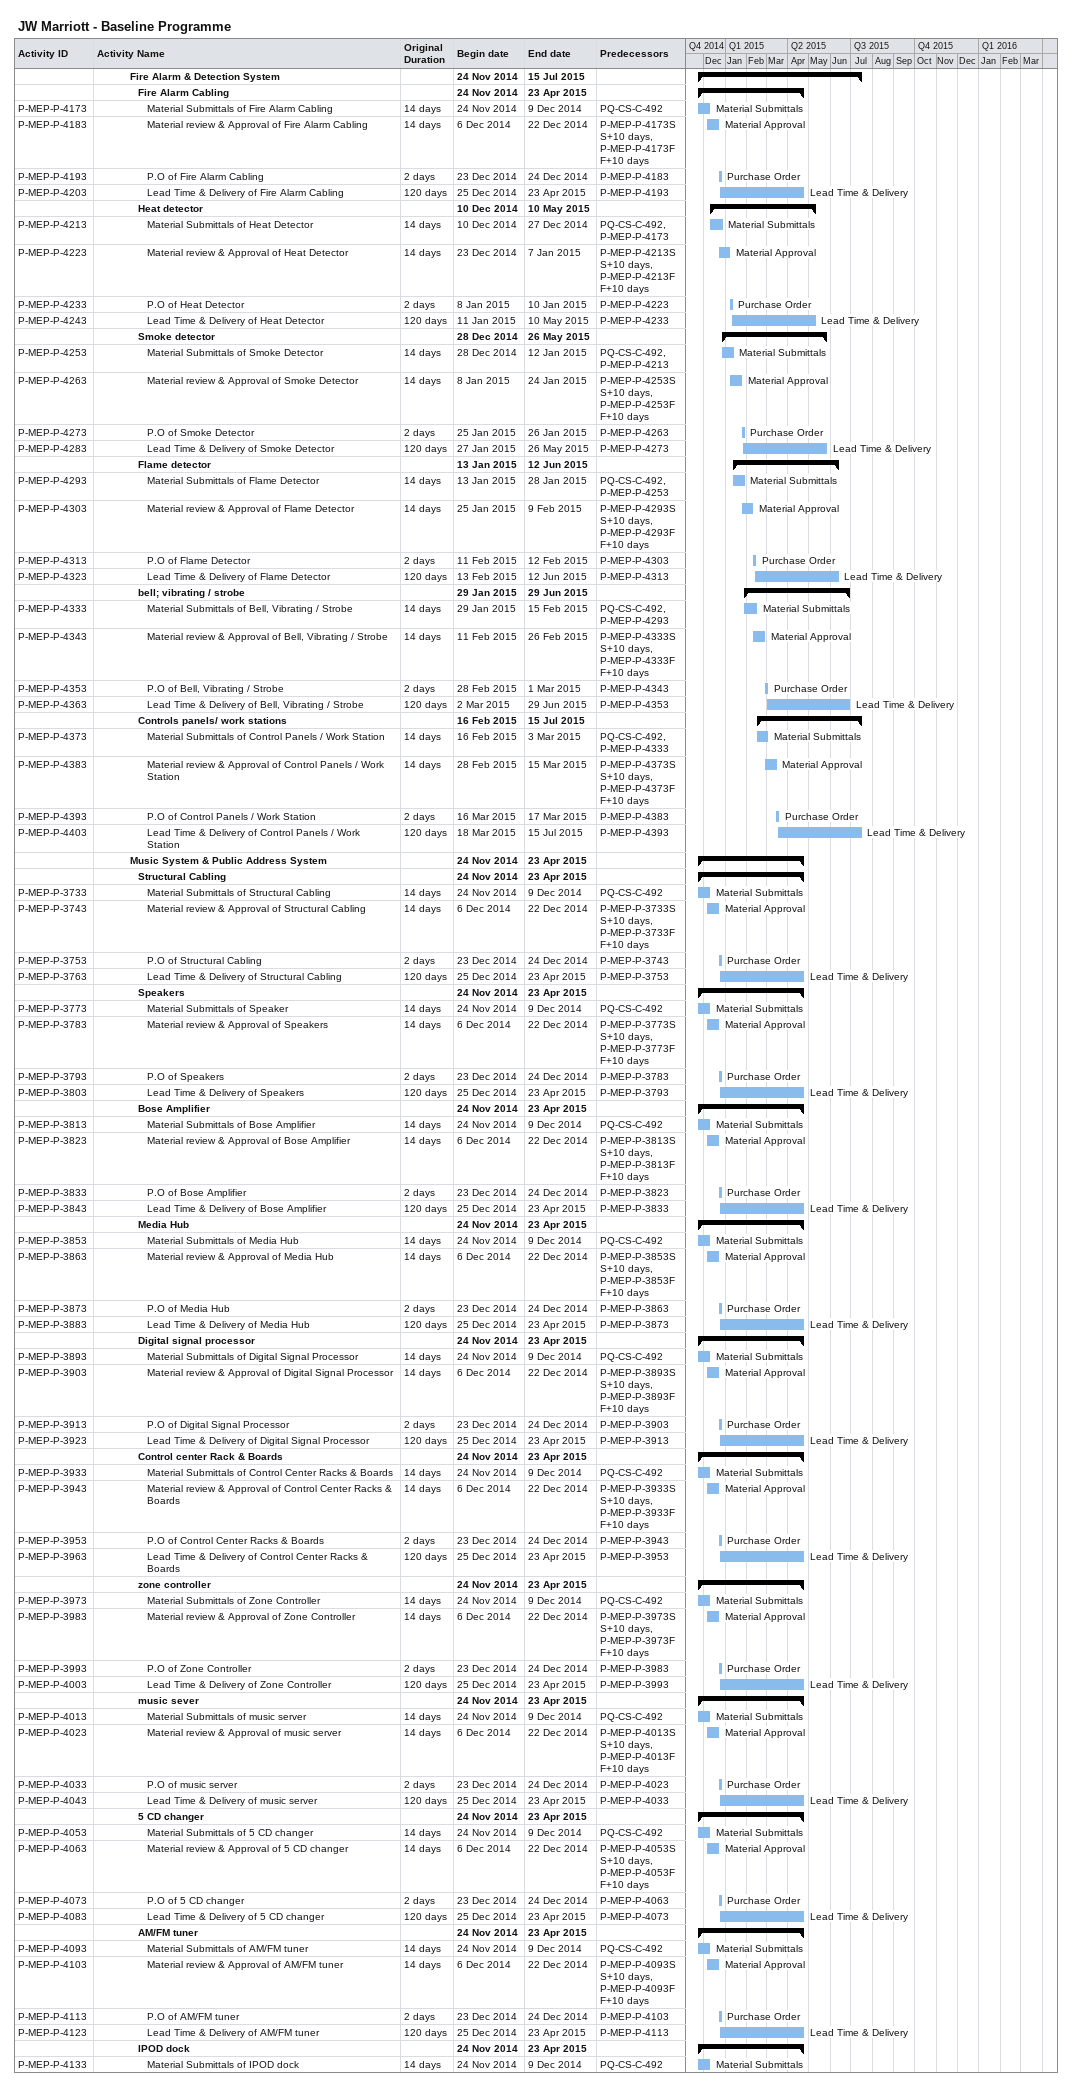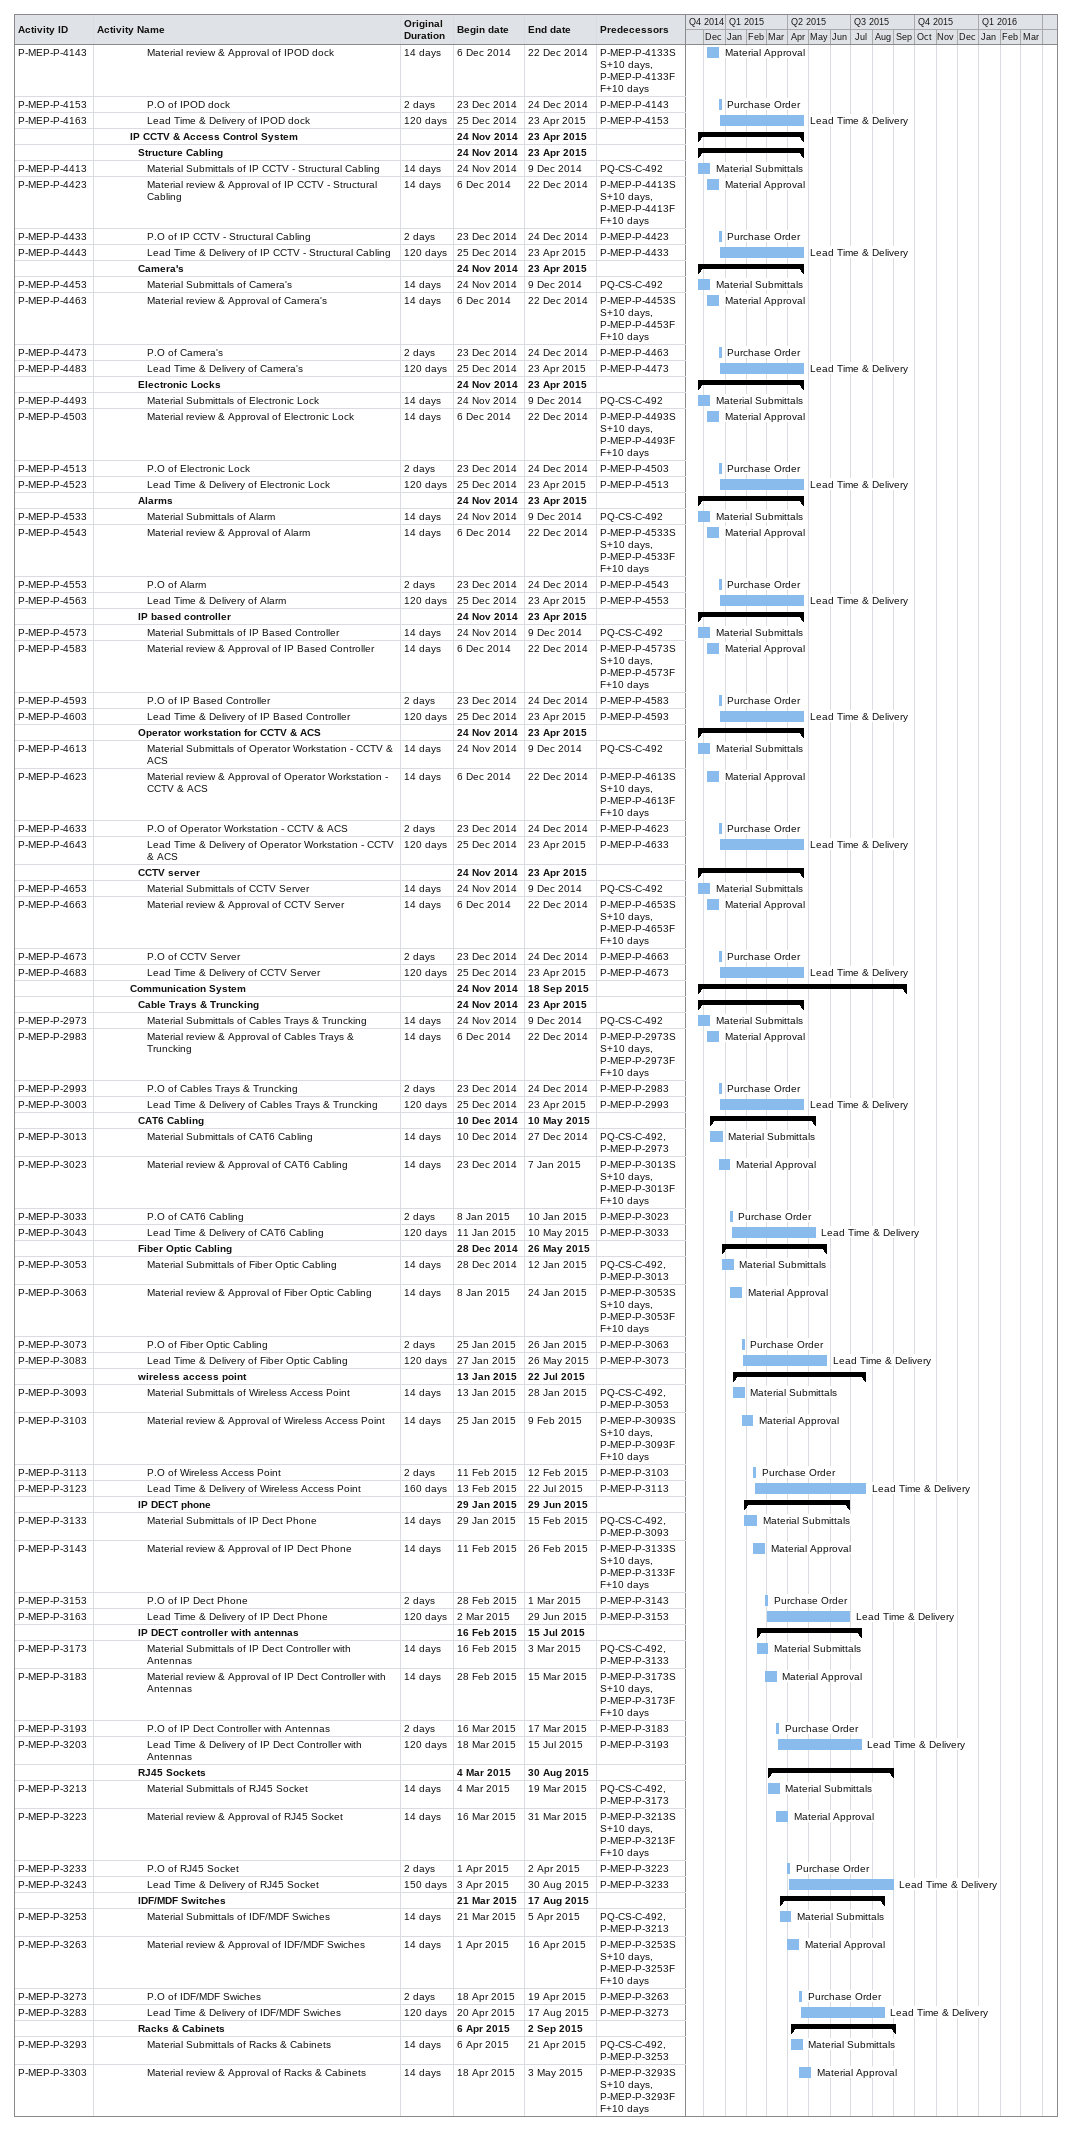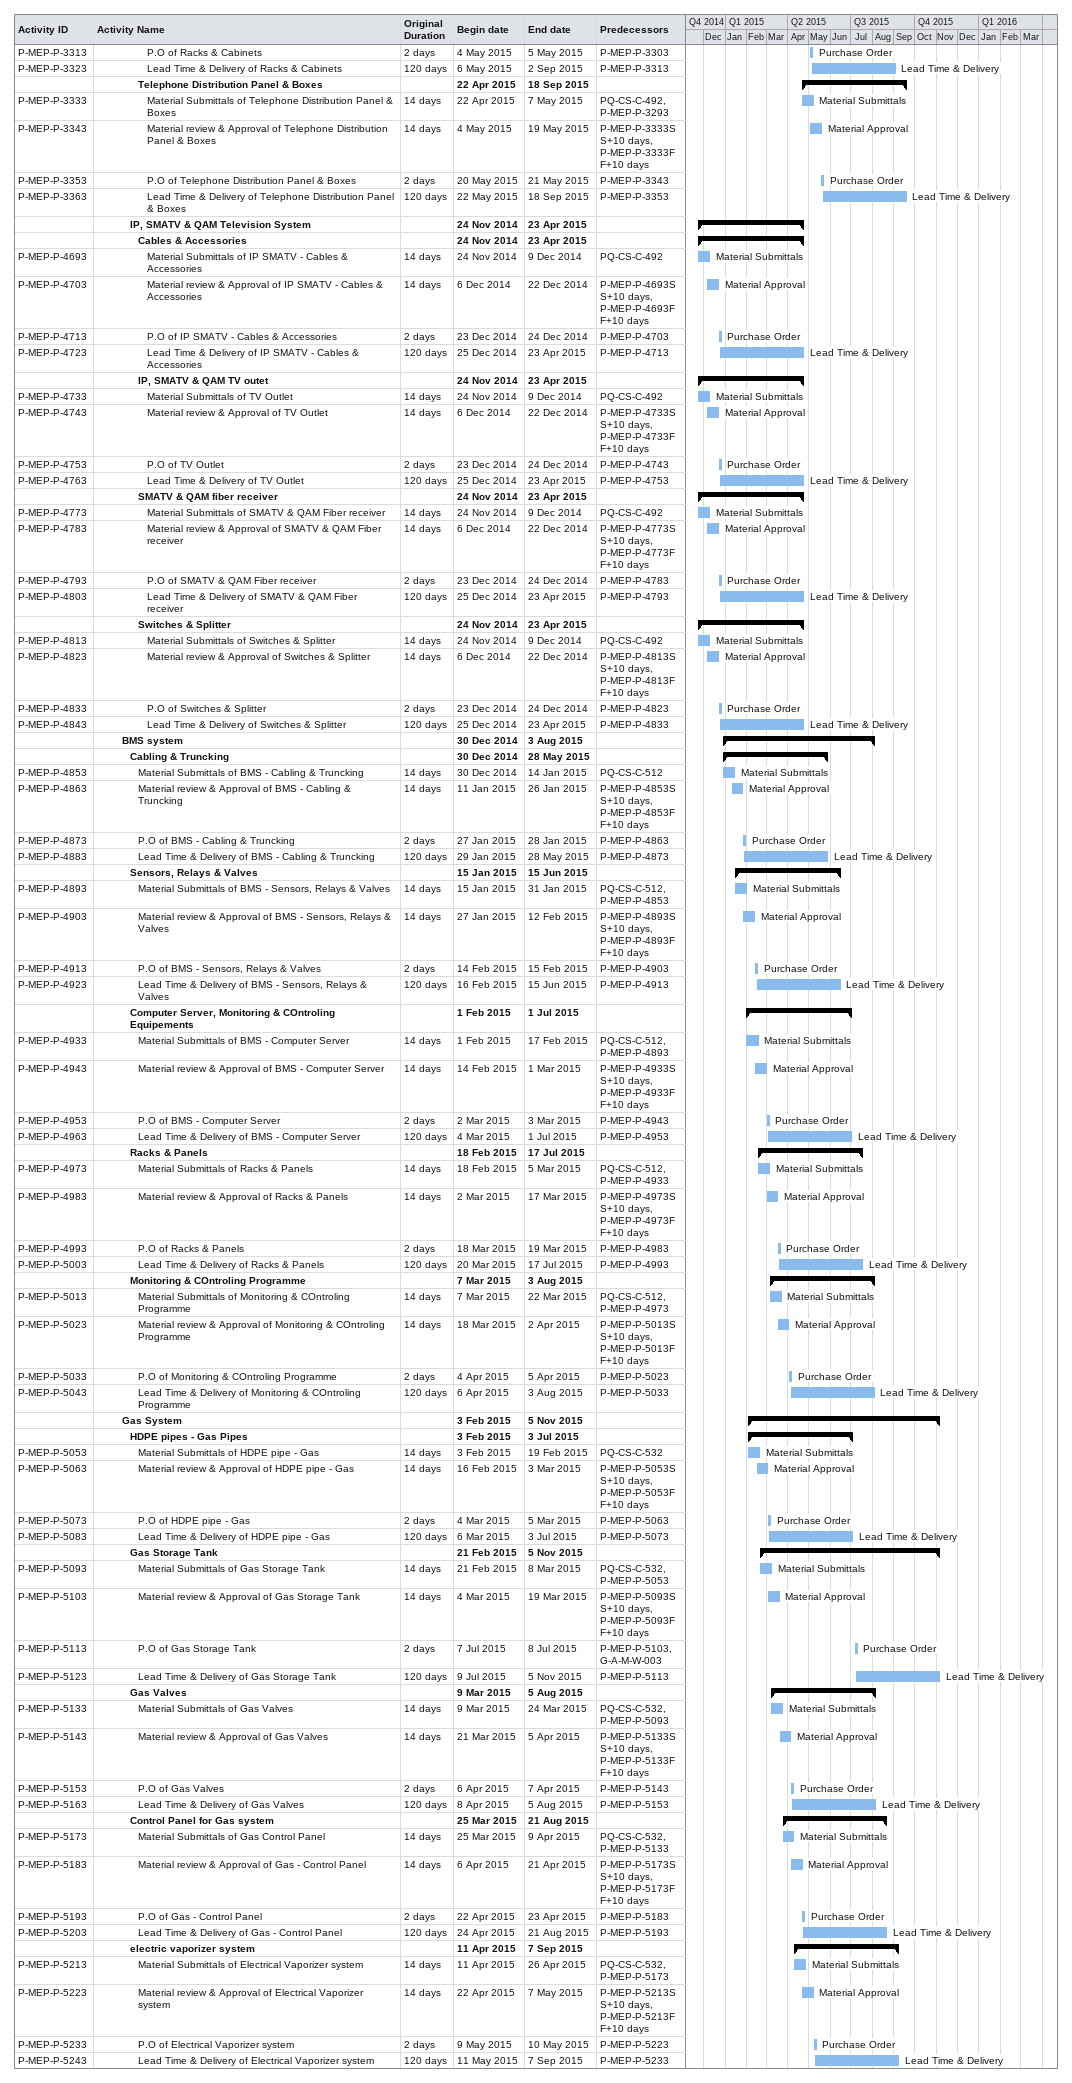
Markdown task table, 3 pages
JW Marriott - Baseline Programme

| ID | Level | Task | Original duration | Start | Finish | Predecessors | Resources |
|---|---|---|---|---|---|---|---|
|  | 5 | **Fire Alarm & Detection System** |  | 2014-11-24 | 2015-07-15 |  |  |
|  | 6 | **Fire Alarm Cabling** |  | 2014-11-24 | 2015-04-23 |  |  |
| P-MEP-P-4173 | 7 | Material Submittals of Fire Alarm Cabling | 14d | 2014-11-24 | 2014-12-09 | PQ-CS-C-492 | Material Submittals |
| P-MEP-P-4183 | 7 | Material review & Approval of Fire Alarm Cabling | 14d | 2014-12-06 | 2014-12-22 | P-MEP-P-4173SS+10d, P-MEP-P-4173FF+10d | Material Approval |
| P-MEP-P-4193 | 7 | P.O of Fire Alarm Cabling | 2d | 2014-12-23 | 2014-12-24 | P-MEP-P-4183 | Purchase Order |
| P-MEP-P-4203 | 7 | Lead Time & Delivery of Fire Alarm Cabling | 120d | 2014-12-25 | 2015-04-23 | P-MEP-P-4193 | Lead Time & Delivery |
|  | 6 | **Heat detector** |  | 2014-12-10 | 2015-05-10 |  |  |
| P-MEP-P-4213 | 7 | Material Submittals of Heat Detector | 14d | 2014-12-10 | 2014-12-27 | PQ-CS-C-492, P-MEP-P-4173 | Material Submittals |
| P-MEP-P-4223 | 7 | Material review & Approval of Heat Detector | 14d | 2014-12-23 | 2015-01-07 | P-MEP-P-4213SS+10d, P-MEP-P-4213FF+10d | Material Approval |
| P-MEP-P-4233 | 7 | P.O of Heat Detector | 2d | 2015-01-08 | 2015-01-10 | P-MEP-P-4223 | Purchase Order |
| P-MEP-P-4243 | 7 | Lead Time & Delivery of Heat Detector | 120d | 2015-01-11 | 2015-05-10 | P-MEP-P-4233 | Lead Time & Delivery |
|  | 6 | **Smoke detector** |  | 2014-12-28 | 2015-05-26 |  |  |
| P-MEP-P-4253 | 7 | Material Submittals of Smoke Detector | 14d | 2014-12-28 | 2015-01-12 | PQ-CS-C-492, P-MEP-P-4213 | Material Submittals |
| P-MEP-P-4263 | 7 | Material review & Approval of Smoke Detector | 14d | 2015-01-08 | 2015-01-24 | P-MEP-P-4253SS+10d, P-MEP-P-4253FF+10d | Material Approval |
| P-MEP-P-4273 | 7 | P.O of Smoke Detector | 2d | 2015-01-25 | 2015-01-26 | P-MEP-P-4263 | Purchase Order |
| P-MEP-P-4283 | 7 | Lead Time & Delivery of Smoke Detector | 120d | 2015-01-27 | 2015-05-26 | P-MEP-P-4273 | Lead Time & Delivery |
|  | 6 | **Flame detector** |  | 2015-01-13 | 2015-06-12 |  |  |
| P-MEP-P-4293 | 7 | Material Submittals of Flame Detector | 14d | 2015-01-13 | 2015-01-28 | PQ-CS-C-492, P-MEP-P-4253 | Material Submittals |
| P-MEP-P-4303 | 7 | Material review & Approval of Flame Detector | 14d | 2015-01-25 | 2015-02-09 | P-MEP-P-4293SS+10d, P-MEP-P-4293FF+10d | Material Approval |
| P-MEP-P-4313 | 7 | P.O of Flame Detector | 2d | 2015-02-11 | 2015-02-12 | P-MEP-P-4303 | Purchase Order |
| P-MEP-P-4323 | 7 | Lead Time & Delivery of Flame Detector | 120d | 2015-02-13 | 2015-06-12 | P-MEP-P-4313 | Lead Time & Delivery |
|  | 6 | **bell; vibrating / strobe** |  | 2015-01-29 | 2015-06-29 |  |  |
| P-MEP-P-4333 | 7 | Material Submittals of Bell, Vibrating / Strobe | 14d | 2015-01-29 | 2015-02-15 | PQ-CS-C-492, P-MEP-P-4293 | Material Submittals |
| P-MEP-P-4343 | 7 | Material review & Approval of Bell, Vibrating / Strobe | 14d | 2015-02-11 | 2015-02-26 | P-MEP-P-4333SS+10d, P-MEP-P-4333FF+10d | Material Approval |
| P-MEP-P-4353 | 7 | P.O of Bell, Vibrating / Strobe | 2d | 2015-02-28 | 2015-03-01 | P-MEP-P-4343 | Purchase Order |
| P-MEP-P-4363 | 7 | Lead Time & Delivery of Bell, Vibrating / Strobe | 120d | 2015-03-02 | 2015-06-29 | P-MEP-P-4353 | Lead Time & Delivery |
|  | 6 | **Controls panels/ work stations** |  | 2015-02-16 | 2015-07-15 |  |  |
| P-MEP-P-4373 | 7 | Material Submittals of Control Panels / Work Station | 14d | 2015-02-16 | 2015-03-03 | PQ-CS-C-492, P-MEP-P-4333 | Material Submittals |
| P-MEP-P-4383 | 7 | Material review & Approval of Control Panels / Work Station | 14d | 2015-02-28 | 2015-03-15 | P-MEP-P-4373SS+10d, P-MEP-P-4373FF+10d | Material Approval |
| P-MEP-P-4393 | 7 | P.O of Control Panels / Work Station | 2d | 2015-03-16 | 2015-03-17 | P-MEP-P-4383 | Purchase Order |
| P-MEP-P-4403 | 7 | Lead Time & Delivery of Control Panels / Work Station | 120d | 2015-03-18 | 2015-07-15 | P-MEP-P-4393 | Lead Time & Delivery |
|  | 5 | **Music System & Public Address System** |  | 2014-11-24 | 2015-04-23 |  |  |
|  | 6 | **Structural Cabling** |  | 2014-11-24 | 2015-04-23 |  |  |
| P-MEP-P-3733 | 7 | Material Submittals of Structural Cabling | 14d | 2014-11-24 | 2014-12-09 | PQ-CS-C-492 | Material Submittals |
| P-MEP-P-3743 | 7 | Material review & Approval of Structural Cabling | 14d | 2014-12-06 | 2014-12-22 | P-MEP-P-3733SS+10d, P-MEP-P-3733FF+10d | Material Approval |
| P-MEP-P-3753 | 7 | P.O of Structural Cabling | 2d | 2014-12-23 | 2014-12-24 | P-MEP-P-3743 | Purchase Order |
| P-MEP-P-3763 | 7 | Lead Time & Delivery of Structural Cabling | 120d | 2014-12-25 | 2015-04-23 | P-MEP-P-3753 | Lead Time & Delivery |
|  | 6 | **Speakers** |  | 2014-11-24 | 2015-04-23 |  |  |
| P-MEP-P-3773 | 7 | Material Submittals of Speaker | 14d | 2014-11-24 | 2014-12-09 | PQ-CS-C-492 | Material Submittals |
| P-MEP-P-3783 | 7 | Material review & Approval of Speakers | 14d | 2014-12-06 | 2014-12-22 | P-MEP-P-3773SS+10d, P-MEP-P-3773FF+10d | Material Approval |
| P-MEP-P-3793 | 7 | P.O of Speakers | 2d | 2014-12-23 | 2014-12-24 | P-MEP-P-3783 | Purchase Order |
| P-MEP-P-3803 | 7 | Lead Time & Delivery of Speakers | 120d | 2014-12-25 | 2015-04-23 | P-MEP-P-3793 | Lead Time & Delivery |
|  | 6 | **Bose Amplifier** |  | 2014-11-24 | 2015-04-23 |  |  |
| P-MEP-P-3813 | 7 | Material Submittals of Bose Amplifier | 14d | 2014-11-24 | 2014-12-09 | PQ-CS-C-492 | Material Submittals |
| P-MEP-P-3823 | 7 | Material review & Approval of Bose Amplifier | 14d | 2014-12-06 | 2014-12-22 | P-MEP-P-3813SS+10d, P-MEP-P-3813FF+10d | Material Approval |
| P-MEP-P-3833 | 7 | P.O of Bose Amplifier | 2d | 2014-12-23 | 2014-12-24 | P-MEP-P-3823 | Purchase Order |
| P-MEP-P-3843 | 7 | Lead Time & Delivery of Bose Amplifier | 120d | 2014-12-25 | 2015-04-23 | P-MEP-P-3833 | Lead Time & Delivery |
|  | 6 | **Media Hub** |  | 2014-11-24 | 2015-04-23 |  |  |
| P-MEP-P-3853 | 7 | Material Submittals of Media Hub | 14d | 2014-11-24 | 2014-12-09 | PQ-CS-C-492 | Material Submittals |
| P-MEP-P-3863 | 7 | Material review & Approval of Media Hub | 14d | 2014-12-06 | 2014-12-22 | P-MEP-P-3853SS+10d, P-MEP-P-3853FF+10d | Material Approval |
| P-MEP-P-3873 | 7 | P.O of Media Hub | 2d | 2014-12-23 | 2014-12-24 | P-MEP-P-3863 | Purchase Order |
| P-MEP-P-3883 | 7 | Lead Time & Delivery of Media Hub | 120d | 2014-12-25 | 2015-04-23 | P-MEP-P-3873 | Lead Time & Delivery |
|  | 6 | **Digital signal processor** |  | 2014-11-24 | 2015-04-23 |  |  |
| P-MEP-P-3893 | 7 | Material Submittals of Digital Signal Processor | 14d | 2014-11-24 | 2014-12-09 | PQ-CS-C-492 | Material Submittals |
| P-MEP-P-3903 | 7 | Material review & Approval of Digital Signal Processor | 14d | 2014-12-06 | 2014-12-22 | P-MEP-P-3893SS+10d, P-MEP-P-3893FF+10d | Material Approval |
| P-MEP-P-3913 | 7 | P.O of Digital Signal Processor | 2d | 2014-12-23 | 2014-12-24 | P-MEP-P-3903 | Purchase Order |
| P-MEP-P-3923 | 7 | Lead Time & Delivery of Digital Signal Processor | 120d | 2014-12-25 | 2015-04-23 | P-MEP-P-3913 | Lead Time & Delivery |
|  | 6 | **Control center Rack & Boards** |  | 2014-11-24 | 2015-04-23 |  |  |
| P-MEP-P-3933 | 7 | Material Submittals of Control Center Racks & Boards | 14d | 2014-11-24 | 2014-12-09 | PQ-CS-C-492 | Material Submittals |
| P-MEP-P-3943 | 7 | Material review & Approval of Control Center Racks & Boards | 14d | 2014-12-06 | 2014-12-22 | P-MEP-P-3933SS+10d, P-MEP-P-3933FF+10d | Material Approval |
| P-MEP-P-3953 | 7 | P.O of Control Center Racks & Boards | 2d | 2014-12-23 | 2014-12-24 | P-MEP-P-3943 | Purchase Order |
| P-MEP-P-3963 | 7 | Lead Time & Delivery of Control Center Racks & Boards | 120d | 2014-12-25 | 2015-04-23 | P-MEP-P-3953 | Lead Time & Delivery |
|  | 6 | **zone controller** |  | 2014-11-24 | 2015-04-23 |  |  |
| P-MEP-P-3973 | 7 | Material Submittals of Zone Controller | 14d | 2014-11-24 | 2014-12-09 | PQ-CS-C-492 | Material Submittals |
| P-MEP-P-3983 | 7 | Material review & Approval of Zone Controller | 14d | 2014-12-06 | 2014-12-22 | P-MEP-P-3973SS+10d, P-MEP-P-3973FF+10d | Material Approval |
| P-MEP-P-3993 | 7 | P.O of Zone Controller | 2d | 2014-12-23 | 2014-12-24 | P-MEP-P-3983 | Purchase Order |
| P-MEP-P-4003 | 7 | Lead Time & Delivery of Zone Controller | 120d | 2014-12-25 | 2015-04-23 | P-MEP-P-3993 | Lead Time & Delivery |
|  | 6 | **music sever** |  | 2014-11-24 | 2015-04-23 |  |  |
| P-MEP-P-4013 | 7 | Material Submittals of music server | 14d | 2014-11-24 | 2014-12-09 | PQ-CS-C-492 | Material Submittals |
| P-MEP-P-4023 | 7 | Material review & Approval of music server | 14d | 2014-12-06 | 2014-12-22 | P-MEP-P-4013SS+10d, P-MEP-P-4013FF+10d | Material Approval |
| P-MEP-P-4033 | 7 | P.O of music server | 2d | 2014-12-23 | 2014-12-24 | P-MEP-P-4023 | Purchase Order |
| P-MEP-P-4043 | 7 | Lead Time & Delivery of music server | 120d | 2014-12-25 | 2015-04-23 | P-MEP-P-4033 | Lead Time & Delivery |
|  | 6 | **5 CD changer** |  | 2014-11-24 | 2015-04-23 |  |  |
| P-MEP-P-4053 | 7 | Material Submittals of 5 CD changer | 14d | 2014-11-24 | 2014-12-09 | PQ-CS-C-492 | Material Submittals |
| P-MEP-P-4063 | 7 | Material review & Approval of 5 CD changer | 14d | 2014-12-06 | 2014-12-22 | P-MEP-P-4053SS+10d, P-MEP-P-4053FF+10d | Material Approval |
| P-MEP-P-4073 | 7 | P.O of 5 CD changer | 2d | 2014-12-23 | 2014-12-24 | P-MEP-P-4063 | Purchase Order |
| P-MEP-P-4083 | 7 | Lead Time & Delivery of 5 CD changer | 120d | 2014-12-25 | 2015-04-23 | P-MEP-P-4073 | Lead Time & Delivery |
|  | 6 | **AM/FM tuner** |  | 2014-11-24 | 2015-04-23 |  |  |
| P-MEP-P-4093 | 7 | Material Submittals of AM/FM tuner | 14d | 2014-11-24 | 2014-12-09 | PQ-CS-C-492 | Material Submittals |
| P-MEP-P-4103 | 7 | Material review & Approval of AM/FM tuner | 14d | 2014-12-06 | 2014-12-22 | P-MEP-P-4093SS+10d, P-MEP-P-4093FF+10d | Material Approval |
| P-MEP-P-4113 | 7 | P.O of AM/FM tuner | 2d | 2014-12-23 | 2014-12-24 | P-MEP-P-4103 | Purchase Order |
| P-MEP-P-4123 | 7 | Lead Time & Delivery of AM/FM tuner | 120d | 2014-12-25 | 2015-04-23 | P-MEP-P-4113 | Lead Time & Delivery |
|  | 6 | **IPOD dock** |  | 2014-11-24 | 2015-04-23 |  |  |
| P-MEP-P-4133 | 7 | Material Submittals of IPOD dock | 14d | 2014-11-24 | 2014-12-09 | PQ-CS-C-492 | Material Submittals |
| P-MEP-P-4143 | 7 | Material review & Approval of IPOD dock | 14d | 2014-12-06 | 2014-12-22 | P-MEP-P-4133SS+10d, P-MEP-P-4133FF+10d | Material Approval |
| P-MEP-P-4153 | 7 | P.O of IPOD dock | 2d | 2014-12-23 | 2014-12-24 | P-MEP-P-4143 | Purchase Order |
| P-MEP-P-4163 | 7 | Lead Time & Delivery of IPOD dock | 120d | 2014-12-25 | 2015-04-23 | P-MEP-P-4153 | Lead Time & Delivery |
|  | 5 | **IP CCTV & Access Control System** |  | 2014-11-24 | 2015-04-23 |  |  |
|  | 6 | **Structure Cabling** |  | 2014-11-24 | 2015-04-23 |  |  |
| P-MEP-P-4413 | 7 | Material Submittals of IP CCTV - Structural Cabling | 14d | 2014-11-24 | 2014-12-09 | PQ-CS-C-492 | Material Submittals |
| P-MEP-P-4423 | 7 | Material review & Approval of IP CCTV - Structural Cabling | 14d | 2014-12-06 | 2014-12-22 | P-MEP-P-4413SS+10d, P-MEP-P-4413FF+10d | Material Approval |
| P-MEP-P-4433 | 7 | P.O of IP CCTV - Structural Cabling | 2d | 2014-12-23 | 2014-12-24 | P-MEP-P-4423 | Purchase Order |
| P-MEP-P-4443 | 7 | Lead Time & Delivery of IP CCTV - Structural Cabling | 120d | 2014-12-25 | 2015-04-23 | P-MEP-P-4433 | Lead Time & Delivery |
|  | 6 | **Camera's** |  | 2014-11-24 | 2015-04-23 |  |  |
| P-MEP-P-4453 | 7 | Material Submittals of Camera's | 14d | 2014-11-24 | 2014-12-09 | PQ-CS-C-492 | Material Submittals |
| P-MEP-P-4463 | 7 | Material review & Approval of Camera's | 14d | 2014-12-06 | 2014-12-22 | P-MEP-P-4453SS+10d, P-MEP-P-4453FF+10d | Material Approval |
| P-MEP-P-4473 | 7 | P.O of Camera's | 2d | 2014-12-23 | 2014-12-24 | P-MEP-P-4463 | Purchase Order |
| P-MEP-P-4483 | 7 | Lead Time & Delivery of Camera's | 120d | 2014-12-25 | 2015-04-23 | P-MEP-P-4473 | Lead Time & Delivery |
|  | 6 | **Electronic Locks** |  | 2014-11-24 | 2015-04-23 |  |  |
| P-MEP-P-4493 | 7 | Material Submittals of Electronic Lock | 14d | 2014-11-24 | 2014-12-09 | PQ-CS-C-492 | Material Submittals |
| P-MEP-P-4503 | 7 | Material review & Approval of Electronic Lock | 14d | 2014-12-06 | 2014-12-22 | P-MEP-P-4493SS+10d, P-MEP-P-4493FF+10d | Material Approval |
| P-MEP-P-4513 | 7 | P.O of Electronic Lock | 2d | 2014-12-23 | 2014-12-24 | P-MEP-P-4503 | Purchase Order |
| P-MEP-P-4523 | 7 | Lead Time & Delivery of Electronic Lock | 120d | 2014-12-25 | 2015-04-23 | P-MEP-P-4513 | Lead Time & Delivery |
|  | 6 | **Alarms** |  | 2014-11-24 | 2015-04-23 |  |  |
| P-MEP-P-4533 | 7 | Material Submittals of Alarm | 14d | 2014-11-24 | 2014-12-09 | PQ-CS-C-492 | Material Submittals |
| P-MEP-P-4543 | 7 | Material review & Approval of Alarm | 14d | 2014-12-06 | 2014-12-22 | P-MEP-P-4533SS+10d, P-MEP-P-4533FF+10d | Material Approval |
| P-MEP-P-4553 | 7 | P.O of Alarm | 2d | 2014-12-23 | 2014-12-24 | P-MEP-P-4543 | Purchase Order |
| P-MEP-P-4563 | 7 | Lead Time & Delivery of Alarm | 120d | 2014-12-25 | 2015-04-23 | P-MEP-P-4553 | Lead Time & Delivery |
|  | 6 | **IP based controller** |  | 2014-11-24 | 2015-04-23 |  |  |
| P-MEP-P-4573 | 7 | Material Submittals of IP Based Controller | 14d | 2014-11-24 | 2014-12-09 | PQ-CS-C-492 | Material Submittals |
| P-MEP-P-4583 | 7 | Material review & Approval of IP Based Controller | 14d | 2014-12-06 | 2014-12-22 | P-MEP-P-4573SS+10d, P-MEP-P-4573FF+10d | Material Approval |
| P-MEP-P-4593 | 7 | P.O of IP Based Controller | 2d | 2014-12-23 | 2014-12-24 | P-MEP-P-4583 | Purchase Order |
| P-MEP-P-4603 | 7 | Lead Time & Delivery of IP Based Controller | 120d | 2014-12-25 | 2015-04-23 | P-MEP-P-4593 | Lead Time & Delivery |
|  | 6 | **Operator workstation for CCTV & ACS** |  | 2014-11-24 | 2015-04-23 |  |  |
| P-MEP-P-4613 | 7 | Material Submittals of Operator Workstation - CCTV & ACS | 14d | 2014-11-24 | 2014-12-09 | PQ-CS-C-492 | Material Submittals |
| P-MEP-P-4623 | 7 | Material review & Approval of Operator Workstation - CCTV & ACS | 14d | 2014-12-06 | 2014-12-22 | P-MEP-P-4613SS+10d, P-MEP-P-4613FF+10d | Material Approval |
| P-MEP-P-4633 | 7 | P.O of Operator Workstation - CCTV & ACS | 2d | 2014-12-23 | 2014-12-24 | P-MEP-P-4623 | Purchase Order |
| P-MEP-P-4643 | 7 | Lead Time & Delivery of Operator Workstation - CCTV & ACS | 120d | 2014-12-25 | 2015-04-23 | P-MEP-P-4633 | Lead Time & Delivery |
|  | 6 | **CCTV server** |  | 2014-11-24 | 2015-04-23 |  |  |
| P-MEP-P-4653 | 7 | Material Submittals of CCTV Server | 14d | 2014-11-24 | 2014-12-09 | PQ-CS-C-492 | Material Submittals |
| P-MEP-P-4663 | 7 | Material review & Approval of CCTV Server | 14d | 2014-12-06 | 2014-12-22 | P-MEP-P-4653SS+10d, P-MEP-P-4653FF+10d | Material Approval |
| P-MEP-P-4673 | 7 | P.O of CCTV Server | 2d | 2014-12-23 | 2014-12-24 | P-MEP-P-4663 | Purchase Order |
| P-MEP-P-4683 | 7 | Lead Time & Delivery of CCTV Server | 120d | 2014-12-25 | 2015-04-23 | P-MEP-P-4673 | Lead Time & Delivery |
|  | 5 | **Communication System** |  | 2014-11-24 | 2015-09-18 |  |  |
|  | 6 | **Cable Trays & Truncking** |  | 2014-11-24 | 2015-04-23 |  |  |
| P-MEP-P-2973 | 7 | Material Submittals of Cables Trays & Truncking | 14d | 2014-11-24 | 2014-12-09 | PQ-CS-C-492 | Material Submittals |
| P-MEP-P-2983 | 7 | Material review & Approval of Cables Trays & Truncking | 14d | 2014-12-06 | 2014-12-22 | P-MEP-P-2973SS+10d, P-MEP-P-2973FF+10d | Material Approval |
| P-MEP-P-2993 | 7 | P.O of Cables Trays & Truncking | 2d | 2014-12-23 | 2014-12-24 | P-MEP-P-2983 | Purchase Order |
| P-MEP-P-3003 | 7 | Lead Time & Delivery of Cables Trays & Truncking | 120d | 2014-12-25 | 2015-04-23 | P-MEP-P-2993 | Lead Time & Delivery |
|  | 6 | **CAT6 Cabling** |  | 2014-12-10 | 2015-05-10 |  |  |
| P-MEP-P-3013 | 7 | Material Submittals of CAT6 Cabling | 14d | 2014-12-10 | 2014-12-27 | PQ-CS-C-492, P-MEP-P-2973 | Material Submittals |
| P-MEP-P-3023 | 7 | Material review & Approval of CAT6 Cabling | 14d | 2014-12-23 | 2015-01-07 | P-MEP-P-3013SS+10d, P-MEP-P-3013FF+10d | Material Approval |
| P-MEP-P-3033 | 7 | P.O of CAT6 Cabling | 2d | 2015-01-08 | 2015-01-10 | P-MEP-P-3023 | Purchase Order |
| P-MEP-P-3043 | 7 | Lead Time & Delivery of CAT6 Cabling | 120d | 2015-01-11 | 2015-05-10 | P-MEP-P-3033 | Lead Time & Delivery |
|  | 6 | **Fiber Optic Cabling** |  | 2014-12-28 | 2015-05-26 |  |  |
| P-MEP-P-3053 | 7 | Material Submittals of Fiber Optic Cabling | 14d | 2014-12-28 | 2015-01-12 | PQ-CS-C-492, P-MEP-P-3013 | Material Submittals |
| P-MEP-P-3063 | 7 | Material review & Approval of Fiber Optic Cabling | 14d | 2015-01-08 | 2015-01-24 | P-MEP-P-3053SS+10d, P-MEP-P-3053FF+10d | Material Approval |
| P-MEP-P-3073 | 7 | P.O of Fiber Optic Cabling | 2d | 2015-01-25 | 2015-01-26 | P-MEP-P-3063 | Purchase Order |
| P-MEP-P-3083 | 7 | Lead Time & Delivery of Fiber Optic Cabling | 120d | 2015-01-27 | 2015-05-26 | P-MEP-P-3073 | Lead Time & Delivery |
|  | 6 | **wireless access point** |  | 2015-01-13 | 2015-07-22 |  |  |
| P-MEP-P-3093 | 7 | Material Submittals of Wireless Access Point | 14d | 2015-01-13 | 2015-01-28 | PQ-CS-C-492, P-MEP-P-3053 | Material Submittals |
| P-MEP-P-3103 | 7 | Material review & Approval of Wireless Access Point | 14d | 2015-01-25 | 2015-02-09 | P-MEP-P-3093SS+10d, P-MEP-P-3093FF+10d | Material Approval |
| P-MEP-P-3113 | 7 | P.O of Wireless Access Point | 2d | 2015-02-11 | 2015-02-12 | P-MEP-P-3103 | Purchase Order |
| P-MEP-P-3123 | 7 | Lead Time & Delivery of Wireless Access Point | 160d | 2015-02-13 | 2015-07-22 | P-MEP-P-3113 | Lead Time & Delivery |
|  | 6 | **IP DECT phone** |  | 2015-01-29 | 2015-06-29 |  |  |
| P-MEP-P-3133 | 7 | Material Submittals of IP Dect Phone | 14d | 2015-01-29 | 2015-02-15 | PQ-CS-C-492, P-MEP-P-3093 | Material Submittals |
| P-MEP-P-3143 | 7 | Material review & Approval of IP Dect Phone | 14d | 2015-02-11 | 2015-02-26 | P-MEP-P-3133SS+10d, P-MEP-P-3133FF+10d | Material Approval |
| P-MEP-P-3153 | 7 | P.O of IP Dect Phone | 2d | 2015-02-28 | 2015-03-01 | P-MEP-P-3143 | Purchase Order |
| P-MEP-P-3163 | 7 | Lead Time & Delivery of IP Dect Phone | 120d | 2015-03-02 | 2015-06-29 | P-MEP-P-3153 | Lead Time & Delivery |
|  | 6 | **IP DECT controller with antennas** |  | 2015-02-16 | 2015-07-15 |  |  |
| P-MEP-P-3173 | 7 | Material Submittals of IP Dect Controller with Antennas | 14d | 2015-02-16 | 2015-03-03 | PQ-CS-C-492, P-MEP-P-3133 | Material Submittals |
| P-MEP-P-3183 | 7 | Material review & Approval of IP Dect Controller with Antennas | 14d | 2015-02-28 | 2015-03-15 | P-MEP-P-3173SS+10d, P-MEP-P-3173FF+10d | Material Approval |
| P-MEP-P-3193 | 7 | P.O of IP Dect Controller with Antennas | 2d | 2015-03-16 | 2015-03-17 | P-MEP-P-3183 | Purchase Order |
| P-MEP-P-3203 | 7 | Lead Time & Delivery of IP Dect Controller with Antennas | 120d | 2015-03-18 | 2015-07-15 | P-MEP-P-3193 | Lead Time & Delivery |
|  | 6 | **RJ45 Sockets** |  | 2015-03-04 | 2015-08-30 |  |  |
| P-MEP-P-3213 | 7 | Material Submittals of RJ45 Socket | 14d | 2015-03-04 | 2015-03-19 | PQ-CS-C-492, P-MEP-P-3173 | Material Submittals |
| P-MEP-P-3223 | 7 | Material review & Approval of RJ45 Socket | 14d | 2015-03-16 | 2015-03-31 | P-MEP-P-3213SS+10d, P-MEP-P-3213FF+10d | Material Approval |
| P-MEP-P-3233 | 7 | P.O of RJ45 Socket | 2d | 2015-04-01 | 2015-04-02 | P-MEP-P-3223 | Purchase Order |
| P-MEP-P-3243 | 7 | Lead Time & Delivery of RJ45 Socket | 150d | 2015-04-03 | 2015-08-30 | P-MEP-P-3233 | Lead Time & Delivery |
|  | 6 | **IDF/MDF Switches** |  | 2015-03-21 | 2015-08-17 |  |  |
| P-MEP-P-3253 | 7 | Material Submittals of IDF/MDF Swiches | 14d | 2015-03-21 | 2015-04-05 | PQ-CS-C-492, P-MEP-P-3213 | Material Submittals |
| P-MEP-P-3263 | 7 | Material review & Approval of IDF/MDF Swiches | 14d | 2015-04-01 | 2015-04-16 | P-MEP-P-3253SS+10d, P-MEP-P-3253FF+10d | Material Approval |
| P-MEP-P-3273 | 7 | P.O of IDF/MDF Swiches | 2d | 2015-04-18 | 2015-04-19 | P-MEP-P-3263 | Purchase Order |
| P-MEP-P-3283 | 7 | Lead Time & Delivery of IDF/MDF Swiches | 120d | 2015-04-20 | 2015-08-17 | P-MEP-P-3273 | Lead Time & Delivery |
|  | 6 | **Racks & Cabinets** |  | 2015-04-06 | 2015-09-02 |  |  |
| P-MEP-P-3293 | 7 | Material Submittals of Racks & Cabinets | 14d | 2015-04-06 | 2015-04-21 | PQ-CS-C-492, P-MEP-P-3253 | Material Submittals |
| P-MEP-P-3303 | 7 | Material review & Approval of Racks & Cabinets | 14d | 2015-04-18 | 2015-05-03 | P-MEP-P-3293SS+10d, P-MEP-P-3293FF+10d | Material Approval |
| P-MEP-P-3313 | 7 | P.O of Racks & Cabinets | 2d | 2015-05-04 | 2015-05-05 | P-MEP-P-3303 | Purchase Order |
| P-MEP-P-3323 | 7 | Lead Time & Delivery of Racks & Cabinets | 120d | 2015-05-06 | 2015-09-02 | P-MEP-P-3313 | Lead Time & Delivery |
|  | 6 | **Telephone Distribution Panel & Boxes** |  | 2015-04-22 | 2015-09-18 |  |  |
| P-MEP-P-3333 | 7 | Material Submittals of Telephone Distribution Panel & Boxes | 14d | 2015-04-22 | 2015-05-07 | PQ-CS-C-492, P-MEP-P-3293 | Material Submittals |
| P-MEP-P-3343 | 7 | Material review & Approval of Telephone Distribution Panel & Boxes | 14d | 2015-05-04 | 2015-05-19 | P-MEP-P-3333SS+10d, P-MEP-P-3333FF+10d | Material Approval |
| P-MEP-P-3353 | 7 | P.O of Telephone Distribution Panel & Boxes | 2d | 2015-05-20 | 2015-05-21 | P-MEP-P-3343 | Purchase Order |
| P-MEP-P-3363 | 7 | Lead Time & Delivery of Telephone Distribution Panel & Boxes | 120d | 2015-05-22 | 2015-09-18 | P-MEP-P-3353 | Lead Time & Delivery |
|  | 5 | **IP, SMATV & QAM Television System** |  | 2014-11-24 | 2015-04-23 |  |  |
|  | 6 | **Cables & Accessories** |  | 2014-11-24 | 2015-04-23 |  |  |
| P-MEP-P-4693 | 7 | Material Submittals of IP SMATV - Cables & Accessories | 14d | 2014-11-24 | 2014-12-09 | PQ-CS-C-492 | Material Submittals |
| P-MEP-P-4703 | 7 | Material review & Approval of IP SMATV - Cables & Accessories | 14d | 2014-12-06 | 2014-12-22 | P-MEP-P-4693SS+10d, P-MEP-P-4693FF+10d | Material Approval |
| P-MEP-P-4713 | 7 | P.O of IP SMATV - Cables & Accessories | 2d | 2014-12-23 | 2014-12-24 | P-MEP-P-4703 | Purchase Order |
| P-MEP-P-4723 | 7 | Lead Time & Delivery of IP SMATV - Cables & Accessories | 120d | 2014-12-25 | 2015-04-23 | P-MEP-P-4713 | Lead Time & Delivery |
|  | 6 | **IP, SMATV & QAM TV outet** |  | 2014-11-24 | 2015-04-23 |  |  |
| P-MEP-P-4733 | 7 | Material Submittals of TV Outlet | 14d | 2014-11-24 | 2014-12-09 | PQ-CS-C-492 | Material Submittals |
| P-MEP-P-4743 | 7 | Material review & Approval of TV Outlet | 14d | 2014-12-06 | 2014-12-22 | P-MEP-P-4733SS+10d, P-MEP-P-4733FF+10d | Material Approval |
| P-MEP-P-4753 | 7 | P.O of TV Outlet | 2d | 2014-12-23 | 2014-12-24 | P-MEP-P-4743 | Purchase Order |
| P-MEP-P-4763 | 7 | Lead Time & Delivery of TV Outlet | 120d | 2014-12-25 | 2015-04-23 | P-MEP-P-4753 | Lead Time & Delivery |
|  | 6 | **SMATV & QAM fiber receiver** |  | 2014-11-24 | 2015-04-23 |  |  |
| P-MEP-P-4773 | 7 | Material Submittals of SMATV & QAM Fiber receiver | 14d | 2014-11-24 | 2014-12-09 | PQ-CS-C-492 | Material Submittals |
| P-MEP-P-4783 | 7 | Material review & Approval of SMATV & QAM Fiber receiver | 14d | 2014-12-06 | 2014-12-22 | P-MEP-P-4773SS+10d, P-MEP-P-4773FF+10d | Material Approval |
| P-MEP-P-4793 | 7 | P.O of SMATV & QAM Fiber receiver | 2d | 2014-12-23 | 2014-12-24 | P-MEP-P-4783 | Purchase Order |
| P-MEP-P-4803 | 7 | Lead Time & Delivery of SMATV & QAM Fiber receiver | 120d | 2014-12-25 | 2015-04-23 | P-MEP-P-4793 | Lead Time & Delivery |
|  | 6 | **Switches & Splitter** |  | 2014-11-24 | 2015-04-23 |  |  |
| P-MEP-P-4813 | 7 | Material Submittals of Switches & Splitter | 14d | 2014-11-24 | 2014-12-09 | PQ-CS-C-492 | Material Submittals |
| P-MEP-P-4823 | 7 | Material review & Approval of Switches & Splitter | 14d | 2014-12-06 | 2014-12-22 | P-MEP-P-4813SS+10d, P-MEP-P-4813FF+10d | Material Approval |
| P-MEP-P-4833 | 7 | P.O of Switches & Splitter | 2d | 2014-12-23 | 2014-12-24 | P-MEP-P-4823 | Purchase Order |
| P-MEP-P-4843 | 7 | Lead Time & Delivery of Switches & Splitter | 120d | 2014-12-25 | 2015-04-23 | P-MEP-P-4833 | Lead Time & Delivery |
|  | 4 | **BMS system** |  | 2014-12-30 | 2015-08-03 |  |  |
|  | 5 | **Cabling & Truncking** |  | 2014-12-30 | 2015-05-28 |  |  |
| P-MEP-P-4853 | 6 | Material Submittals of BMS - Cabling & Truncking | 14d | 2014-12-30 | 2015-01-14 | PQ-CS-C-512 | Material Submittals |
| P-MEP-P-4863 | 6 | Material review & Approval of BMS - Cabling & Truncking | 14d | 2015-01-11 | 2015-01-26 | P-MEP-P-4853SS+10d, P-MEP-P-4853FF+10d | Material Approval |
| P-MEP-P-4873 | 6 | P.O of BMS - Cabling & Truncking | 2d | 2015-01-27 | 2015-01-28 | P-MEP-P-4863 | Purchase Order |
| P-MEP-P-4883 | 6 | Lead Time & Delivery of BMS - Cabling & Truncking | 120d | 2015-01-29 | 2015-05-28 | P-MEP-P-4873 | Lead Time & Delivery |
|  | 5 | **Sensors, Relays & Valves** |  | 2015-01-15 | 2015-06-15 |  |  |
| P-MEP-P-4893 | 6 | Material Submittals of BMS - Sensors, Relays & Valves | 14d | 2015-01-15 | 2015-01-31 | PQ-CS-C-512, P-MEP-P-4853 | Material Submittals |
| P-MEP-P-4903 | 6 | Material review & Approval of BMS - Sensors, Relays & Valves | 14d | 2015-01-27 | 2015-02-12 | P-MEP-P-4893SS+10d, P-MEP-P-4893FF+10d | Material Approval |
| P-MEP-P-4913 | 6 | P.O of BMS - Sensors, Relays & Valves | 2d | 2015-02-14 | 2015-02-15 | P-MEP-P-4903 | Purchase Order |
| P-MEP-P-4923 | 6 | Lead Time & Delivery of BMS - Sensors, Relays & Valves | 120d | 2015-02-16 | 2015-06-15 | P-MEP-P-4913 | Lead Time & Delivery |
|  | 5 | **Computer Server, Monitoring & COntroling Equipements** |  | 2015-02-01 | 2015-07-01 |  |  |
| P-MEP-P-4933 | 6 | Material Submittals of BMS - Computer Server | 14d | 2015-02-01 | 2015-02-17 | PQ-CS-C-512, P-MEP-P-4893 | Material Submittals |
| P-MEP-P-4943 | 6 | Material review & Approval of BMS - Computer Server | 14d | 2015-02-14 | 2015-03-01 | P-MEP-P-4933SS+10d, P-MEP-P-4933FF+10d | Material Approval |
| P-MEP-P-4953 | 6 | P.O of BMS - Computer Server | 2d | 2015-03-02 | 2015-03-03 | P-MEP-P-4943 | Purchase Order |
| P-MEP-P-4963 | 6 | Lead Time & Delivery of BMS - Computer Server | 120d | 2015-03-04 | 2015-07-01 | P-MEP-P-4953 | Lead Time & Delivery |
|  | 5 | **Racks & Panels** |  | 2015-02-18 | 2015-07-17 |  |  |
| P-MEP-P-4973 | 6 | Material Submittals of Racks & Panels | 14d | 2015-02-18 | 2015-03-05 | PQ-CS-C-512, P-MEP-P-4933 | Material Submittals |
| P-MEP-P-4983 | 6 | Material review & Approval of Racks & Panels | 14d | 2015-03-02 | 2015-03-17 | P-MEP-P-4973SS+10d, P-MEP-P-4973FF+10d | Material Approval |
| P-MEP-P-4993 | 6 | P.O of Racks & Panels | 2d | 2015-03-18 | 2015-03-19 | P-MEP-P-4983 | Purchase Order |
| P-MEP-P-5003 | 6 | Lead Time & Delivery of Racks & Panels | 120d | 2015-03-20 | 2015-07-17 | P-MEP-P-4993 | Lead Time & Delivery |
|  | 5 | **Monitoring & COntroling Programme** |  | 2015-03-07 | 2015-08-03 |  |  |
| P-MEP-P-5013 | 6 | Material Submittals of Monitoring & COntroling Programme | 14d | 2015-03-07 | 2015-03-22 | PQ-CS-C-512, P-MEP-P-4973 | Material Submittals |
| P-MEP-P-5023 | 6 | Material review & Approval of Monitoring & COntroling Programme | 14d | 2015-03-18 | 2015-04-02 | P-MEP-P-5013SS+10d, P-MEP-P-5013FF+10d | Material Approval |
| P-MEP-P-5033 | 6 | P.O of Monitoring & COntroling Programme | 2d | 2015-04-04 | 2015-04-05 | P-MEP-P-5023 | Purchase Order |
| P-MEP-P-5043 | 6 | Lead Time & Delivery of Monitoring & COntroling Programme | 120d | 2015-04-06 | 2015-08-03 | P-MEP-P-5033 | Lead Time & Delivery |
|  | 4 | **Gas System** |  | 2015-02-03 | 2015-11-05 |  |  |
|  | 5 | **HDPE pipes - Gas Pipes** |  | 2015-02-03 | 2015-07-03 |  |  |
| P-MEP-P-5053 | 6 | Material Submittals of HDPE pipe - Gas | 14d | 2015-02-03 | 2015-02-19 | PQ-CS-C-532 | Material Submittals |
| P-MEP-P-5063 | 6 | Material review & Approval of HDPE pipe - Gas | 14d | 2015-02-16 | 2015-03-03 | P-MEP-P-5053SS+10d, P-MEP-P-5053FF+10d | Material Approval |
| P-MEP-P-5073 | 6 | P.O of HDPE pipe - Gas | 2d | 2015-03-04 | 2015-03-05 | P-MEP-P-5063 | Purchase Order |
| P-MEP-P-5083 | 6 | Lead Time & Delivery of HDPE pipe - Gas | 120d | 2015-03-06 | 2015-07-03 | P-MEP-P-5073 | Lead Time & Delivery |
|  | 5 | **Gas Storage Tank** |  | 2015-02-21 | 2015-11-05 |  |  |
| P-MEP-P-5093 | 6 | Material Submittals of Gas Storage Tank | 14d | 2015-02-21 | 2015-03-08 | PQ-CS-C-532, P-MEP-P-5053 | Material Submittals |
| P-MEP-P-5103 | 6 | Material review & Approval of Gas Storage Tank | 14d | 2015-03-04 | 2015-03-19 | P-MEP-P-5093SS+10d, P-MEP-P-5093FF+10d | Material Approval |
| P-MEP-P-5113 | 6 | P.O of Gas Storage Tank | 2d | 2015-07-07 | 2015-07-08 | P-MEP-P-5103, G-A-M-W-003 | Purchase Order |
| P-MEP-P-5123 | 6 | Lead Time & Delivery of Gas Storage Tank | 120d | 2015-07-09 | 2015-11-05 | P-MEP-P-5113 | Lead Time & Delivery |
|  | 5 | **Gas Valves** |  | 2015-03-09 | 2015-08-05 |  |  |
| P-MEP-P-5133 | 6 | Material Submittals of Gas Valves | 14d | 2015-03-09 | 2015-03-24 | PQ-CS-C-532, P-MEP-P-5093 | Material Submittals |
| P-MEP-P-5143 | 6 | Material review & Approval of Gas Valves | 14d | 2015-03-21 | 2015-04-05 | P-MEP-P-5133SS+10d, P-MEP-P-5133FF+10d | Material Approval |
| P-MEP-P-5153 | 6 | P.O of Gas Valves | 2d | 2015-04-06 | 2015-04-07 | P-MEP-P-5143 | Purchase Order |
| P-MEP-P-5163 | 6 | Lead Time & Delivery of Gas Valves | 120d | 2015-04-08 | 2015-08-05 | P-MEP-P-5153 | Lead Time & Delivery |
|  | 5 | **Control Panel for Gas system** |  | 2015-03-25 | 2015-08-21 |  |  |
| P-MEP-P-5173 | 6 | Material Submittals of Gas Control Panel | 14d | 2015-03-25 | 2015-04-09 | PQ-CS-C-532, P-MEP-P-5133 | Material Submittals |
| P-MEP-P-5183 | 6 | Material review & Approval of Gas - Control Panel | 14d | 2015-04-06 | 2015-04-21 | P-MEP-P-5173SS+10d, P-MEP-P-5173FF+10d | Material Approval |
| P-MEP-P-5193 | 6 | P.O of Gas - Control Panel | 2d | 2015-04-22 | 2015-04-23 | P-MEP-P-5183 | Purchase Order |
| P-MEP-P-5203 | 6 | Lead Time & Delivery of Gas - Control Panel | 120d | 2015-04-24 | 2015-08-21 | P-MEP-P-5193 | Lead Time & Delivery |
|  | 5 | **electric vaporizer system** |  | 2015-04-11 | 2015-09-07 |  |  |
| P-MEP-P-5213 | 6 | Material Submittals of Electrical Vaporizer system | 14d | 2015-04-11 | 2015-04-26 | PQ-CS-C-532, P-MEP-P-5173 | Material Submittals |
| P-MEP-P-5223 | 6 | Material review & Approval of Electrical Vaporizer system | 14d | 2015-04-22 | 2015-05-07 | P-MEP-P-5213SS+10d, P-MEP-P-5213FF+10d | Material Approval |
| P-MEP-P-5233 | 6 | P.O of Electrical Vaporizer system | 2d | 2015-05-09 | 2015-05-10 | P-MEP-P-5223 | Purchase Order |
| P-MEP-P-5243 | 6 | Lead Time & Delivery of Electrical Vaporizer system | 120d | 2015-05-11 | 2015-09-07 | P-MEP-P-5233 | Lead Time & Delivery |
